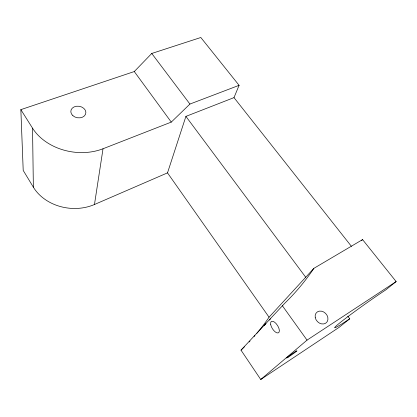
<?xml version="1.0" encoding="UTF-8"?>
<svg xmlns="http://www.w3.org/2000/svg" width="417" height="417" viewBox="0 0 417 417"><rect width="100%" height="100%" fill="white"/><g stroke="black" fill="none" stroke-linecap="round" stroke-linejoin="round"><path stroke-width="0.63" d="M94.471 204.502L103.025 148.754L171.278 122.103L189.923 104.057L239.092 85.329L200.817 37.499L151.757 53.465L134.29 71.547L20.85 109.64L23.206 170.433L33.36 187.186A44.009 35.867 7.1 0 0 94.471 204.502L167.504 172.873L185.904 116.395L233.994 97.62L239.092 85.329M256.867 333.292A251.446 208.307 4.9 0 0 269.059 317.201L313.865 268.355L362.566 239.598L396.15 281.564L385.798 289.872A39.558 1.72 -35.3 0 0 340.209 322.56A39.558 1.72 -35.3 0 0 349.754 318.786L347.799 316.19M349.754 318.786L339.037 327.392L260.745 379.501L241.005 350.15L285.15 302.872A300.6 232.566 7.6 0 0 313.865 268.355M270.477 318.911L269.377 320.027M265.989 323.472L264.123 325.526M361.648 240.526L362.566 239.598M264.738 324.947L265.499 324.202M241.005 350.15L243.507 347.731A251.446 208.307 4.9 0 0 244.393 346.85M260.745 379.501L307.032 340.126L396.15 281.564M233.994 97.62L351.406 246.322M151.757 53.465L189.923 104.057M185.904 116.395L305.718 277.237M134.29 71.547L171.278 122.103M282.288 305.619L307.032 340.126M167.504 172.873L269.059 317.201M20.85 109.64L32.542 128.181L33.36 187.186M103.025 148.754A50.639 38.786 9.3 0 1 32.542 128.181M254.896 335.596A251.446 208.307 4.9 0 1 254.099 336.514M249.997 341.059A251.446 208.307 4.9 0 1 249.152 341.956M72.912 115.707A7.589 5.807 9.4 0 0 85.6 114.133A7.589 5.807 9.4 0 0 76.535 106.236A7.589 5.807 9.4 0 0 72.912 115.707M288.35 357.056A6.375 0.308 -34.9 0 0 296.93 350.879A6.375 0.308 -34.9 0 0 290.112 355.195A6.375 0.308 -34.9 0 0 288.35 357.056M270.742 324.77A6.677 3.023 57.7 0 0 278.092 332.938A6.677 3.023 57.7 0 0 276.127 323.613A6.677 3.023 57.7 0 0 270.742 324.77M315.231 317.473A7.047 5.786 46.1 0 0 325.729 323.17A7.047 5.786 46.1 0 0 323.675 311.963A7.047 5.786 46.1 0 0 315.231 317.473"/></g></svg>
